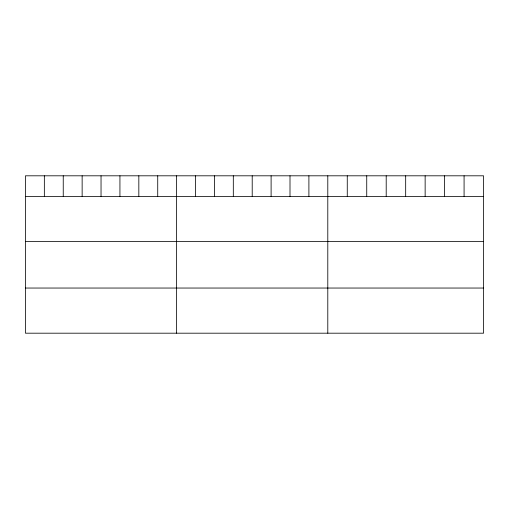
<?xml version="1.0" encoding="UTF-8"?>
<svg xmlns="http://www.w3.org/2000/svg" width="509" height="509" viewBox="0 0 509 509"><rect width="100%" height="100%" fill="white"/><g stroke="black" fill="none" stroke-linecap="round" stroke-linejoin="round"><path stroke-width="0.76" d="M483.55 196.379L483.55 333.191L25.45 333.191L25.45 175.809L483.55 175.809L483.55 196.379L25.45 196.379M25.45 241.527L483.55 241.527M25.45 288.043L483.55 288.043M464.081 175.809L464.081 196.379M444.611 175.809L444.611 196.379M425.142 175.809L425.142 196.379M405.673 175.809L405.673 196.379M386.204 175.809L386.204 196.379M366.734 175.809L366.734 196.379M347.265 175.809L347.265 196.379M327.796 175.809L327.796 333.191M308.899 175.809L308.899 196.379M290.003 175.809L290.003 196.379M271.106 175.809L271.106 196.379M252.209 175.809L252.209 196.379M233.313 175.809L233.313 196.379M214.416 175.809L214.416 196.379M195.52 175.809L195.52 196.379M176.623 175.809L176.623 333.191M157.726 175.809L157.726 196.379M138.83 175.809L138.83 196.379M119.933 175.809L119.933 196.379M101.037 175.809L101.037 196.379M82.14 175.809L82.14 196.379M63.243 175.809L63.243 196.379M44.347 175.809L44.347 196.379"/></g></svg>
